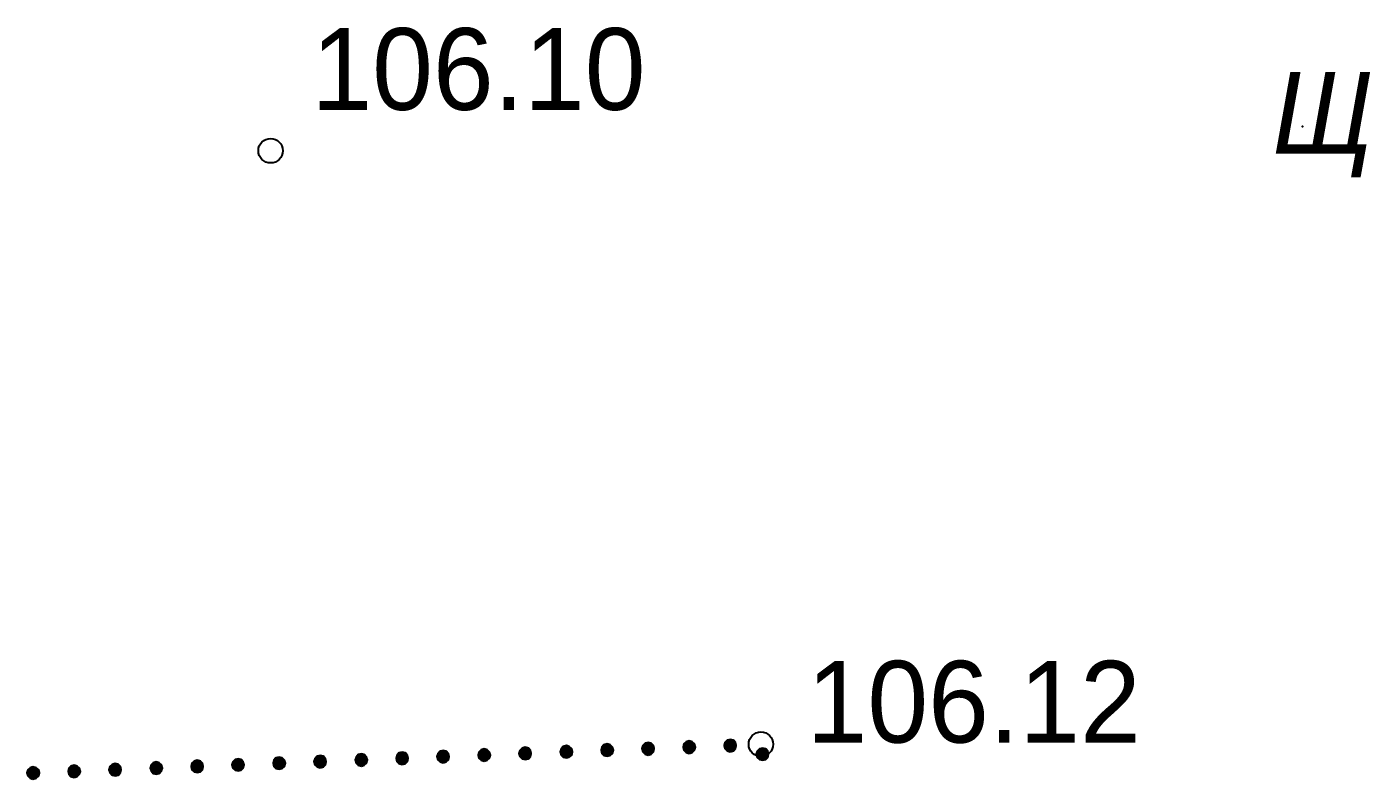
# Model space of a CAD drawing. Header units: millimetres. Extents: x 172667 to 1873135, y -274708 to 168495.
# Drawn here: x 1711906 to 1728351, y 60605 to 69808 of the extents above; entities that cross this region are included whole.
import ezdxf
from ezdxf.enums import TextEntityAlignment as Align

# ---------------------------------------------------------------- set-up
doc = ezdxf.new("R2010")
doc.units = ezdxf.units.MM
doc.layers.add('_ТОПО', color=253, linetype='Continuous')
doc.layers.add('SC007', color=7, linetype='Continuous')
doc.styles.add('17', font='', dxfattribs={"height": 0.000909972})
doc.styles.add('F2', font='', dxfattribs={"height": 0.000909972})
doc.styles.get('17').set_extended_font_data('Bm431', italic=True)
doc.styles.get('F2').set_extended_font_data('D431')

# ---------------------------------------------------------------- blocks, each defined once
blk = doc.blocks.new('SYMBOL2060001')
at = {"layer": 'SC007'}
blk.add_circle((0, 0), 0.15, dxfattribs=at)

msp = doc.modelspace()

# ---------------------------------------------------------------- hatches: boundary and pattern name
at = {"layer": '_ТОПО', "linetype": 'ByBlock', "lineweight": -2}
for points in [[(1718511.2, 60865.1), (1718546.2, 60875.1), (1718576.2, 60900.1), (1718586.2, 60940.1), (1718576.2, 60975.1), (1718546.2, 61005.1), (1718511.2, 61015.1), (1718471.2, 61005.1), (1718446.2, 60975.1), (1718436.2, 60940.1), (1718446.2, 60900.1), (1718471.2, 60875.1)], [(1719011.2, 60885.1), (1719046.2, 60895.1), (1719076.2, 60920.1), (1719086.2, 60960.1), (1719076.2, 60995.1), (1719046.2, 61025.1), (1719011.2, 61035.1), (1718971.2, 61025.1), (1718946.2, 60995.1), (1718936.2, 60960.1), (1718946.2, 60920.1), (1718971.2, 60895.1)], [(1719511.2, 60900.1), (1719551.2, 60910.1), (1719576.2, 60940.1), (1719586.2, 60980.1), (1719576.2, 61015.1), (1719551.2, 61045.1), (1719511.2, 61055.1), (1719476.2, 61045.1), (1719446.2, 61015.1), (1719436.2, 60980.1), (1719446.2, 60940.1), (1719476.2, 60910.1)], [(1720016.2, 60920.1), (1720051.2, 60930.1), (1720081.2, 60960.1), (1720091.2, 60995.1), (1720081.2, 61035.1), (1720051.2, 61060.1), (1720016.2, 61075.1), (1719976.2, 61060.1), (1719951.2, 61035.1), (1719941.2, 60995.1), (1719951.2, 60960.1), (1719976.2, 60930.1)], [(1720516.2, 60940.1), (1720556.2, 60950.1), (1720581.2, 60980.1), (1720591.2, 61015.1), (1720581.2, 61055.1), (1720556.2, 61080.1), (1720516.2, 61090.1), (1720481.2, 61080.1), (1720451.2, 61055.1), (1720441.2, 61015.1), (1720451.2, 60980.1), (1720481.2, 60950.1)], [(1714491.2, 60705.1), (1714531.2, 60715.1), (1714556.2, 60740.1), (1714566.2, 60780.1), (1714556.2, 60815.1), (1714531.2, 60845.1), (1714491.2, 60855.1), (1714456.2, 60845.1), (1714426.2, 60815.1), (1714416.2, 60780.1), (1714426.2, 60740.1), (1714456.2, 60715.1)], [(1714996.2, 60725.1), (1715031.2, 60735.1), (1715061.2, 60760.1), (1715071.2, 60800.1), (1715061.2, 60835.1), (1715031.2, 60865.1), (1714996.2, 60875.1), (1714956.2, 60865.1), (1714931.2, 60835.1), (1714921.2, 60800.1), (1714931.2, 60760.1), (1714956.2, 60735.1)], [(1715496.2, 60745.1), (1715536.2, 60755.1), (1715561.2, 60780.1), (1715571.2, 60820.1), (1715561.2, 60855.1), (1715536.2, 60885.1), (1715496.2, 60895.1), (1715461.2, 60885.1), (1715431.2, 60855.1), (1715421.2, 60820.1), (1715431.2, 60780.1), (1715461.2, 60755.1)], [(1716001.2, 60765.1), (1716036.2, 60775.1), (1716066.2, 60800.1), (1716076.2, 60840.1), (1716066.2, 60875.1), (1716036.2, 60905.1), (1716001.2, 60915.1), (1715961.2, 60905.1), (1715936.2, 60875.1), (1715926.2, 60840.1), (1715936.2, 60800.1), (1715961.2, 60775.1)], [(1716501.2, 60785.1), (1716541.2, 60795.1), (1716566.2, 60820.1), (1716576.2, 60860.1), (1716566.2, 60895.1), (1716541.2, 60925.1), (1716501.2, 60935.1), (1716461.2, 60925.1), (1716436.2, 60895.1), (1716426.2, 60860.1), (1716436.2, 60820.1), (1716461.2, 60795.1)], [(1717001.2, 60805.1), (1717041.2, 60815.1), (1717066.2, 60840.1), (1717076.2, 60880.1), (1717066.2, 60915.1), (1717041.2, 60945.1), (1717001.2, 60955.1), (1716966.2, 60945.1), (1716936.2, 60915.1), (1716926.2, 60880.1), (1716936.2, 60840.1), (1716966.2, 60815.1)], [(1717506.2, 60825.1), (1717541.2, 60835.1), (1717571.2, 60860.1), (1717581.2, 60900.1), (1717571.2, 60935.1), (1717541.2, 60965.1), (1717506.2, 60975.1), (1717466.2, 60965.1), (1717441.2, 60935.1), (1717431.2, 60900.1), (1717441.2, 60860.1), (1717466.2, 60835.1)], [(1718006.2, 60845.1), (1718046.2, 60855.1), (1718071.2, 60880.1), (1718081.2, 60920.1), (1718071.2, 60955.1), (1718046.2, 60985.1), (1718006.2, 60995.1), (1717971.2, 60985.1), (1717941.2, 60955.1), (1717931.2, 60920.1), (1717941.2, 60880.1), (1717971.2, 60855.1)], [(1720911.2, 60835.1), (1720951.2, 60845.1), (1720976.2, 60870.1), (1720986.2, 60910.1), (1720976.2, 60945.1), (1720951.2, 60975.1), (1720911.2, 60985.1), (1720876.2, 60975.1), (1720846.2, 60945.1), (1720836.2, 60910.1), (1720846.2, 60870.1), (1720876.2, 60845.1)], [(1711981.2, 60605.1), (1712021.2, 60615.1), (1712051.2, 60645.1), (1712061.2, 60680.1), (1712051.2, 60720.1), (1712021.2, 60745.1), (1711981.2, 60755.1), (1711946.2, 60745.1), (1711916.2, 60720.1), (1711906.2, 60680.1), (1711916.2, 60645.1), (1711946.2, 60615.1)], [(1712486.2, 60625.1), (1712521.2, 60635.1), (1712551.2, 60665.1), (1712561.2, 60700.1), (1712551.2, 60740.1), (1712521.2, 60765.1), (1712486.2, 60775.1), (1712446.2, 60765.1), (1712421.2, 60740.1), (1712411.2, 60700.1), (1712421.2, 60665.1), (1712446.2, 60635.1)], [(1712986.2, 60645.1), (1713026.2, 60655.1), (1713051.2, 60685.1), (1713061.2, 60720.1), (1713051.2, 60760.1), (1713026.2, 60785.1), (1712986.2, 60795.1), (1712951.2, 60785.1), (1712921.2, 60760.1), (1712911.2, 60720.1), (1712921.2, 60685.1), (1712951.2, 60655.1)], [(1713491.2, 60665.1), (1713526.2, 60675.1), (1713556.2, 60705.1), (1713566.2, 60740.1), (1713556.2, 60780.1), (1713526.2, 60805.1), (1713491.2, 60815.1), (1713451.2, 60805.1), (1713426.2, 60780.1), (1713416.2, 60740.1), (1713426.2, 60705.1), (1713451.2, 60675.1)], [(1713991.2, 60685.1), (1714031.2, 60695.1), (1714056.2, 60720.1), (1714066.2, 60760.1), (1714056.2, 60800.1), (1714031.2, 60825.1), (1713991.2, 60835.1), (1713956.2, 60825.1), (1713926.2, 60800.1), (1713916.2, 60760.1), (1713926.2, 60720.1), (1713956.2, 60695.1)]]:
    msp.add_hatch(color=8, dxfattribs=at).paths.add_polyline_path(points)

# ---------------------------------------------------------------- linework, layer by layer
at = {"layer": '_ТОПО', "color": 8, "linetype": 'ByBlock', "lineweight": -2, "elevation": 106110.5, "flags": 128}
for points in [[(1718511.2, 60865.1), (1718546.2, 60875.1), (1718576.2, 60900.1), (1718586.2, 60940.1), (1718576.2, 60975.1), (1718546.2, 61005.1), (1718511.2, 61015.1), (1718471.2, 61005.1), (1718446.2, 60975.1), (1718436.2, 60940.1), (1718446.2, 60900.1), (1718471.2, 60875.1), (1718511.2, 60865.1)], [(1718511.2, 60865.1), (1718546.2, 60875.1), (1718576.2, 60900.1), (1718586.2, 60940.1), (1718576.2, 60975.1), (1718546.2, 61005.1), (1718511.2, 61015.1), (1718471.2, 61005.1), (1718446.2, 60975.1), (1718436.2, 60940.1), (1718446.2, 60900.1), (1718471.2, 60875.1), (1718511.2, 60865.1)], [(1719011.2, 60885.1), (1719046.2, 60895.1), (1719076.2, 60920.1), (1719086.2, 60960.1), (1719076.2, 60995.1), (1719046.2, 61025.1), (1719011.2, 61035.1), (1718971.2, 61025.1), (1718946.2, 60995.1), (1718936.2, 60960.1), (1718946.2, 60920.1), (1718971.2, 60895.1), (1719011.2, 60885.1)], [(1719011.2, 60885.1), (1719046.2, 60895.1), (1719076.2, 60920.1), (1719086.2, 60960.1), (1719076.2, 60995.1), (1719046.2, 61025.1), (1719011.2, 61035.1), (1718971.2, 61025.1), (1718946.2, 60995.1), (1718936.2, 60960.1), (1718946.2, 60920.1), (1718971.2, 60895.1), (1719011.2, 60885.1)], [(1719511.2, 60900.1), (1719551.2, 60910.1), (1719576.2, 60940.1), (1719586.2, 60980.1), (1719576.2, 61015.1), (1719551.2, 61045.1), (1719511.2, 61055.1), (1719476.2, 61045.1), (1719446.2, 61015.1), (1719436.2, 60980.1), (1719446.2, 60940.1), (1719476.2, 60910.1), (1719511.2, 60900.1)], [(1719511.2, 60900.1), (1719551.2, 60910.1), (1719576.2, 60940.1), (1719586.2, 60980.1), (1719576.2, 61015.1), (1719551.2, 61045.1), (1719511.2, 61055.1), (1719476.2, 61045.1), (1719446.2, 61015.1), (1719436.2, 60980.1), (1719446.2, 60940.1), (1719476.2, 60910.1), (1719511.2, 60900.1)], [(1720016.2, 60920.1), (1720051.2, 60930.1), (1720081.2, 60960.1), (1720091.2, 60995.1), (1720081.2, 61035.1), (1720051.2, 61060.1), (1720016.2, 61075.1), (1719976.2, 61060.1), (1719951.2, 61035.1), (1719941.2, 60995.1), (1719951.2, 60960.1), (1719976.2, 60930.1), (1720016.2, 60920.1)], [(1720016.2, 60920.1), (1720051.2, 60930.1), (1720081.2, 60960.1), (1720091.2, 60995.1), (1720081.2, 61035.1), (1720051.2, 61060.1), (1720016.2, 61075.1), (1719976.2, 61060.1), (1719951.2, 61035.1), (1719941.2, 60995.1), (1719951.2, 60960.1), (1719976.2, 60930.1), (1720016.2, 60920.1)], [(1720516.2, 60940.1), (1720556.2, 60950.1), (1720581.2, 60980.1), (1720591.2, 61015.1), (1720581.2, 61055.1), (1720556.2, 61080.1), (1720516.2, 61090.1), (1720481.2, 61080.1), (1720451.2, 61055.1), (1720441.2, 61015.1), (1720451.2, 60980.1), (1720481.2, 60950.1), (1720516.2, 60940.1)], [(1720516.2, 60940.1), (1720556.2, 60950.1), (1720581.2, 60980.1), (1720591.2, 61015.1), (1720581.2, 61055.1), (1720556.2, 61080.1), (1720516.2, 61090.1), (1720481.2, 61080.1), (1720451.2, 61055.1), (1720441.2, 61015.1), (1720451.2, 60980.1), (1720481.2, 60950.1), (1720516.2, 60940.1)], [(1714491.2, 60705.1), (1714531.2, 60715.1), (1714556.2, 60740.1), (1714566.2, 60780.1), (1714556.2, 60815.1), (1714531.2, 60845.1), (1714491.2, 60855.1), (1714456.2, 60845.1), (1714426.2, 60815.1), (1714416.2, 60780.1), (1714426.2, 60740.1), (1714456.2, 60715.1), (1714491.2, 60705.1)], [(1714491.2, 60705.1), (1714531.2, 60715.1), (1714556.2, 60740.1), (1714566.2, 60780.1), (1714556.2, 60815.1), (1714531.2, 60845.1), (1714491.2, 60855.1), (1714456.2, 60845.1), (1714426.2, 60815.1), (1714416.2, 60780.1), (1714426.2, 60740.1), (1714456.2, 60715.1), (1714491.2, 60705.1)], [(1714996.2, 60725.1), (1715031.2, 60735.1), (1715061.2, 60760.1), (1715071.2, 60800.1), (1715061.2, 60835.1), (1715031.2, 60865.1), (1714996.2, 60875.1), (1714956.2, 60865.1), (1714931.2, 60835.1), (1714921.2, 60800.1), (1714931.2, 60760.1), (1714956.2, 60735.1), (1714996.2, 60725.1)], [(1714996.2, 60725.1), (1715031.2, 60735.1), (1715061.2, 60760.1), (1715071.2, 60800.1), (1715061.2, 60835.1), (1715031.2, 60865.1), (1714996.2, 60875.1), (1714956.2, 60865.1), (1714931.2, 60835.1), (1714921.2, 60800.1), (1714931.2, 60760.1), (1714956.2, 60735.1), (1714996.2, 60725.1)], [(1715496.2, 60745.1), (1715536.2, 60755.1), (1715561.2, 60780.1), (1715571.2, 60820.1), (1715561.2, 60855.1), (1715536.2, 60885.1), (1715496.2, 60895.1), (1715461.2, 60885.1), (1715431.2, 60855.1), (1715421.2, 60820.1), (1715431.2, 60780.1), (1715461.2, 60755.1), (1715496.2, 60745.1)], [(1715496.2, 60745.1), (1715536.2, 60755.1), (1715561.2, 60780.1), (1715571.2, 60820.1), (1715561.2, 60855.1), (1715536.2, 60885.1), (1715496.2, 60895.1), (1715461.2, 60885.1), (1715431.2, 60855.1), (1715421.2, 60820.1), (1715431.2, 60780.1), (1715461.2, 60755.1), (1715496.2, 60745.1)], [(1716001.2, 60765.1), (1716036.2, 60775.1), (1716066.2, 60800.1), (1716076.2, 60840.1), (1716066.2, 60875.1), (1716036.2, 60905.1), (1716001.2, 60915.1), (1715961.2, 60905.1), (1715936.2, 60875.1), (1715926.2, 60840.1), (1715936.2, 60800.1), (1715961.2, 60775.1), (1716001.2, 60765.1)], [(1716001.2, 60765.1), (1716036.2, 60775.1), (1716066.2, 60800.1), (1716076.2, 60840.1), (1716066.2, 60875.1), (1716036.2, 60905.1), (1716001.2, 60915.1), (1715961.2, 60905.1), (1715936.2, 60875.1), (1715926.2, 60840.1), (1715936.2, 60800.1), (1715961.2, 60775.1), (1716001.2, 60765.1)], [(1716501.2, 60785.1), (1716541.2, 60795.1), (1716566.2, 60820.1), (1716576.2, 60860.1), (1716566.2, 60895.1), (1716541.2, 60925.1), (1716501.2, 60935.1), (1716461.2, 60925.1), (1716436.2, 60895.1), (1716426.2, 60860.1), (1716436.2, 60820.1), (1716461.2, 60795.1), (1716501.2, 60785.1)], [(1716501.2, 60785.1), (1716541.2, 60795.1), (1716566.2, 60820.1), (1716576.2, 60860.1), (1716566.2, 60895.1), (1716541.2, 60925.1), (1716501.2, 60935.1), (1716461.2, 60925.1), (1716436.2, 60895.1), (1716426.2, 60860.1), (1716436.2, 60820.1), (1716461.2, 60795.1), (1716501.2, 60785.1)], [(1717001.2, 60805.1), (1717041.2, 60815.1), (1717066.2, 60840.1), (1717076.2, 60880.1), (1717066.2, 60915.1), (1717041.2, 60945.1), (1717001.2, 60955.1), (1716966.2, 60945.1), (1716936.2, 60915.1), (1716926.2, 60880.1), (1716936.2, 60840.1), (1716966.2, 60815.1), (1717001.2, 60805.1)], [(1717001.2, 60805.1), (1717041.2, 60815.1), (1717066.2, 60840.1), (1717076.2, 60880.1), (1717066.2, 60915.1), (1717041.2, 60945.1), (1717001.2, 60955.1), (1716966.2, 60945.1), (1716936.2, 60915.1), (1716926.2, 60880.1), (1716936.2, 60840.1), (1716966.2, 60815.1), (1717001.2, 60805.1)], [(1717506.2, 60825.1), (1717541.2, 60835.1), (1717571.2, 60860.1), (1717581.2, 60900.1), (1717571.2, 60935.1), (1717541.2, 60965.1), (1717506.2, 60975.1), (1717466.2, 60965.1), (1717441.2, 60935.1), (1717431.2, 60900.1), (1717441.2, 60860.1), (1717466.2, 60835.1), (1717506.2, 60825.1)], [(1717506.2, 60825.1), (1717541.2, 60835.1), (1717571.2, 60860.1), (1717581.2, 60900.1), (1717571.2, 60935.1), (1717541.2, 60965.1), (1717506.2, 60975.1), (1717466.2, 60965.1), (1717441.2, 60935.1), (1717431.2, 60900.1), (1717441.2, 60860.1), (1717466.2, 60835.1), (1717506.2, 60825.1)], [(1718006.2, 60845.1), (1718046.2, 60855.1), (1718071.2, 60880.1), (1718081.2, 60920.1), (1718071.2, 60955.1), (1718046.2, 60985.1), (1718006.2, 60995.1), (1717971.2, 60985.1), (1717941.2, 60955.1), (1717931.2, 60920.1), (1717941.2, 60880.1), (1717971.2, 60855.1), (1718006.2, 60845.1)], [(1718006.2, 60845.1), (1718046.2, 60855.1), (1718071.2, 60880.1), (1718081.2, 60920.1), (1718071.2, 60955.1), (1718046.2, 60985.1), (1718006.2, 60995.1), (1717971.2, 60985.1), (1717941.2, 60955.1), (1717931.2, 60920.1), (1717941.2, 60880.1), (1717971.2, 60855.1), (1718006.2, 60845.1)], [(1720911.2, 60835.1), (1720951.2, 60845.1), (1720976.2, 60870.1), (1720986.2, 60910.1), (1720976.2, 60945.1), (1720951.2, 60975.1), (1720911.2, 60985.1), (1720876.2, 60975.1), (1720846.2, 60945.1), (1720836.2, 60910.1), (1720846.2, 60870.1), (1720876.2, 60845.1), (1720911.2, 60835.1)], [(1720911.2, 60835.1), (1720951.2, 60845.1), (1720976.2, 60870.1), (1720986.2, 60910.1), (1720976.2, 60945.1), (1720951.2, 60975.1), (1720911.2, 60985.1), (1720876.2, 60975.1), (1720846.2, 60945.1), (1720836.2, 60910.1), (1720846.2, 60870.1), (1720876.2, 60845.1), (1720911.2, 60835.1)], [(1711981.2, 60605.1), (1712021.2, 60615.1), (1712051.2, 60645.1), (1712061.2, 60680.1), (1712051.2, 60720.1), (1712021.2, 60745.1), (1711981.2, 60755.1), (1711946.2, 60745.1), (1711916.2, 60720.1), (1711906.2, 60680.1), (1711916.2, 60645.1), (1711946.2, 60615.1), (1711981.2, 60605.1)], [(1711981.2, 60605.1), (1712021.2, 60615.1), (1712051.2, 60645.1), (1712061.2, 60680.1), (1712051.2, 60720.1), (1712021.2, 60745.1), (1711981.2, 60755.1), (1711946.2, 60745.1), (1711916.2, 60720.1), (1711906.2, 60680.1), (1711916.2, 60645.1), (1711946.2, 60615.1), (1711981.2, 60605.1)], [(1712486.2, 60625.1), (1712521.2, 60635.1), (1712551.2, 60665.1), (1712561.2, 60700.1), (1712551.2, 60740.1), (1712521.2, 60765.1), (1712486.2, 60775.1), (1712446.2, 60765.1), (1712421.2, 60740.1), (1712411.2, 60700.1), (1712421.2, 60665.1), (1712446.2, 60635.1), (1712486.2, 60625.1)], [(1712486.2, 60625.1), (1712521.2, 60635.1), (1712551.2, 60665.1), (1712561.2, 60700.1), (1712551.2, 60740.1), (1712521.2, 60765.1), (1712486.2, 60775.1), (1712446.2, 60765.1), (1712421.2, 60740.1), (1712411.2, 60700.1), (1712421.2, 60665.1), (1712446.2, 60635.1), (1712486.2, 60625.1)], [(1712986.2, 60645.1), (1713026.2, 60655.1), (1713051.2, 60685.1), (1713061.2, 60720.1), (1713051.2, 60760.1), (1713026.2, 60785.1), (1712986.2, 60795.1), (1712951.2, 60785.1), (1712921.2, 60760.1), (1712911.2, 60720.1), (1712921.2, 60685.1), (1712951.2, 60655.1), (1712986.2, 60645.1)], [(1712986.2, 60645.1), (1713026.2, 60655.1), (1713051.2, 60685.1), (1713061.2, 60720.1), (1713051.2, 60760.1), (1713026.2, 60785.1), (1712986.2, 60795.1), (1712951.2, 60785.1), (1712921.2, 60760.1), (1712911.2, 60720.1), (1712921.2, 60685.1), (1712951.2, 60655.1), (1712986.2, 60645.1)], [(1713491.2, 60665.1), (1713526.2, 60675.1), (1713556.2, 60705.1), (1713566.2, 60740.1), (1713556.2, 60780.1), (1713526.2, 60805.1), (1713491.2, 60815.1), (1713451.2, 60805.1), (1713426.2, 60780.1), (1713416.2, 60740.1), (1713426.2, 60705.1), (1713451.2, 60675.1), (1713491.2, 60665.1)], [(1713491.2, 60665.1), (1713526.2, 60675.1), (1713556.2, 60705.1), (1713566.2, 60740.1), (1713556.2, 60780.1), (1713526.2, 60805.1), (1713491.2, 60815.1), (1713451.2, 60805.1), (1713426.2, 60780.1), (1713416.2, 60740.1), (1713426.2, 60705.1), (1713451.2, 60675.1), (1713491.2, 60665.1)], [(1713991.2, 60685.1), (1714031.2, 60695.1), (1714056.2, 60720.1), (1714066.2, 60760.1), (1714056.2, 60800.1), (1714031.2, 60825.1), (1713991.2, 60835.1), (1713956.2, 60825.1), (1713926.2, 60800.1), (1713916.2, 60760.1), (1713926.2, 60720.1), (1713956.2, 60695.1), (1713991.2, 60685.1)], [(1713991.2, 60685.1), (1714031.2, 60695.1), (1714056.2, 60720.1), (1714066.2, 60760.1), (1714056.2, 60800.1), (1714031.2, 60825.1), (1713991.2, 60835.1), (1713956.2, 60825.1), (1713926.2, 60800.1), (1713916.2, 60760.1), (1713926.2, 60720.1), (1713956.2, 60695.1), (1713991.2, 60685.1)]]:
    msp.add_lwpolyline(points, close=True, dxfattribs=at)
at = {"layer": '_ТОПО', "color": 8, "linetype": 'ByBlock', "lineweight": -2}
msp.add_point((1727522.2, 68588.1, 107435.3), dxfattribs=at)

# ---------------------------------------------------------------- block references
at = {"layer": '_ТОПО', "color": 8, "linetype": 'ByBlock', "lineweight": -2, "xscale": 1000, "yscale": 1000, "zscale": 1000}
for p in [(1714890.2, 68293.1, 106103), (1720893.2, 61032.1, 106115)]:
    msp.add_blockref('SYMBOL2060001', p, dxfattribs=at)

# ---------------------------------------------------------------- texts
at = {"layer": '_ТОПО', "color": 8, "linetype": 'ByBlock', "lineweight": -2, "style": 'F2'}
for s, p in [('106.10', (1715390.2, 69293.1, 106103)), ('106.12', (1721453.2, 61552.1, 106095))]:
    msp.add_text(s, height=1000, dxfattribs=at).set_placement(p, align=Align.MIDDLE_LEFT)
at = {"layer": '_ТОПО', "color": 8, "linetype": 'ByBlock', "lineweight": -2, "style": '17'}
msp.add_text('Щ', height=1000, dxfattribs=at).set_placement((1727772.2, 68758.1, 107435.3), align=Align.MIDDLE_CENTER)

doc.saveas('drawing.dxf')
